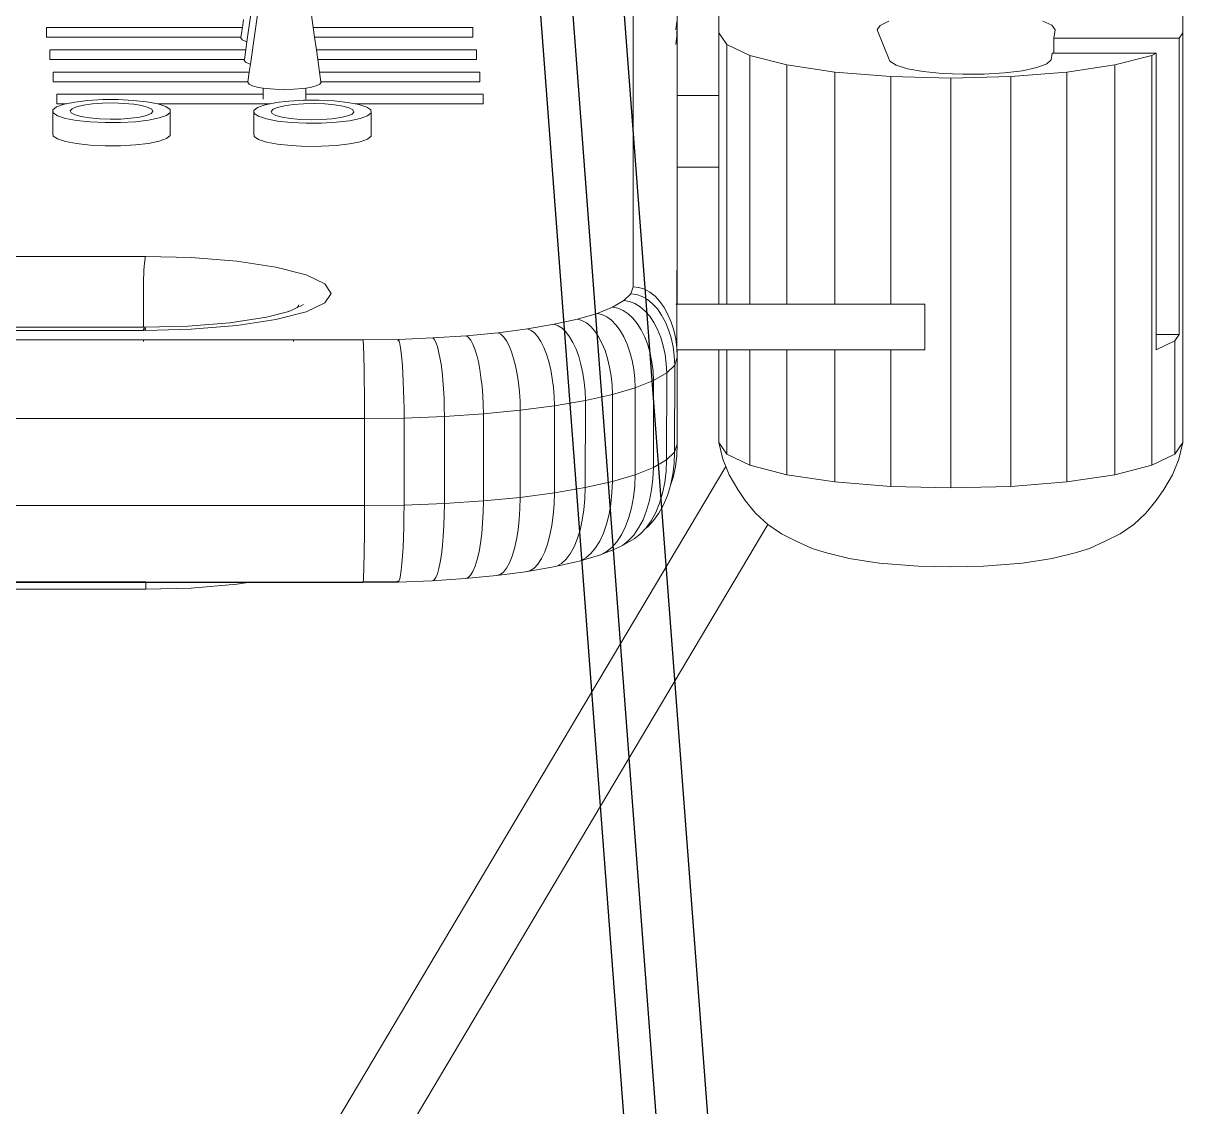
# Model space of a CAD drawing. Header units: millimetres. Extents: x 3552052 to 4144896, y -707811 to -630695.
# Drawn here: x 3697434.7 to 3697611, y -691379.4 to -691214.6 of the extents above; entities that cross this region are included whole.
import ezdxf

# ---------------------------------------------------------------- set-up
doc = ezdxf.new("R2010")
doc.units = ezdxf.units.MM
doc.header["$LTSCALE"] = 6
doc.header["$MEASUREMENT"] = 0
doc.layers.add('EQP', color=6, linetype='CONTINUOUS', lineweight=0)

# ---------------------------------------------------------------- blocks, each defined once
blk = doc.blocks.new('Philips+Ultrasound+fr')
at = {"layer": 'EQP'}
for p, q in [((20.996, 19.564), (20.996, 13.54)), ((15.437, 17.067), (15.618, 18.34)), ((28.905, 18.033), (28.905, 17.199)), ((15.486, 16.748), (15.668, 18.021)), ((15.371, 17.272), (15.387, 17.387)), ((16.366, 17.452), (16.391, 17.272)), ((21.607, 17.238), (21.622, 17.359)), ((21.63, 17.436), (21.629, 17.312)), ((22.227, 17.199), (22.227, 17.436)), ((24.548, 17.303), (24.674, 17.364)), ((26.891, 17.366), (27.021, 17.306)), ((12.55, 17.133), (12.55, 17.272)), ((12.55, 17.272), (15.371, 17.272)), ((15.351, 17.133), (15.371, 17.272)), ((16.391, 17.272), (18.69, 17.272)), ((16.391, 17.272), (16.411, 17.133)), ((18.69, 17.272), (18.689, 17.133)), ((21.622, 17.15), (21.629, 17.312)), ((21.629, 17.312), (21.629, 16.513)), ((22.341, 17.029), (22.227, 17.199)), ((22.227, 16.293), (22.227, 17.199)), ((24.506, 17.238), (24.548, 17.303)), ((24.506, 17.238), (24.689, 16.789)), ((27.021, 17.306), (27.066, 17.241)), ((27.066, 17.241), (27.051, 17.12)), ((28.905, 17.199), (28.852, 17.12)), ((28.905, 17.199), (28.905, 11.299)), ((12.55, 17.133), (15.351, 17.133)), ((15.35, 17.123), (15.351, 17.133)), ((15.35, 17.123), (15.368, 17.097)), ((15.368, 17.097), (15.42, 17.072)), ((15.42, 17.072), (15.437, 17.067)), ((15.42, 16.953), (15.437, 17.067)), ((16.411, 17.133), (18.689, 17.133)), ((16.411, 17.133), (16.437, 16.953)), ((21.607, 17.027), (21.622, 17.15)), ((22.341, 13.29), (22.341, 17.029)), ((22.675, 16.871), (22.341, 17.029)), ((27.051, 17.12), (27.051, 16.902)), ((27.051, 17.12), (28.852, 17.12)), ((28.852, 17.12), (28.852, 12.852)), ((12.6, 16.953), (15.42, 16.953)), ((12.6, 16.814), (12.6, 16.953)), ((15.401, 16.814), (15.42, 16.953)), ((16.437, 16.953), (18.739, 16.953)), ((16.437, 16.953), (16.457, 16.814)), ((18.739, 16.953), (18.739, 16.814)), ((23.205, 16.736), (22.675, 16.871)), ((22.675, 13.29), (22.675, 16.871)), ((27.025, 16.902), (27.013, 16.808)), ((27.025, 16.902), (27.051, 16.902)), ((27.051, 16.902), (28.524, 16.902)), ((28.458, 16.871), (27.927, 16.736)), ((28.524, 16.902), (28.458, 16.871)), ((28.458, 10.972), (28.458, 16.871)), ((28.524, 16.902), (28.524, 12.852)), ((12.6, 16.814), (15.401, 16.814)), ((15.399, 16.804), (15.401, 16.814)), ((15.399, 16.804), (15.417, 16.777)), ((15.417, 16.777), (15.47, 16.752)), ((15.47, 16.752), (15.486, 16.748)), ((15.47, 16.633), (15.486, 16.748)), ((16.457, 16.814), (18.739, 16.814)), ((16.457, 16.814), (16.483, 16.633)), ((23.205, 13.29), (23.205, 16.736)), ((23.897, 16.631), (23.205, 16.736)), ((24.78, 16.732), (24.689, 16.789)), ((24.944, 16.681), (24.78, 16.732)), ((26.804, 16.696), (26.596, 16.652)), ((26.946, 16.749), (26.804, 16.696)), ((27.013, 16.808), (26.946, 16.749)), ((27.927, 16.736), (27.236, 16.631)), ((27.927, 10.836), (27.927, 16.736)), ((12.649, 16.633), (15.47, 16.633)), ((12.649, 16.494), (12.649, 16.633)), ((15.45, 16.494), (15.47, 16.633)), ((16.483, 16.633), (18.789, 16.633)), ((16.483, 16.633), (16.502, 16.494)), ((18.789, 16.633), (18.788, 16.494)), ((23.897, 13.29), (23.897, 16.631)), ((24.702, 16.566), (23.897, 16.631)), ((24.702, 13.29), (24.702, 16.566)), ((25.566, 16.544), (24.702, 16.566)), ((25.169, 16.641), (24.944, 16.681)), ((25.44, 16.613), (25.169, 16.641)), ((25.739, 16.6), (25.44, 16.613)), ((26.431, 16.566), (25.566, 16.544)), ((25.566, 10.645), (25.566, 16.544)), ((26.045, 16.602), (25.739, 16.6)), ((26.337, 16.62), (26.045, 16.602)), ((26.596, 16.652), (26.337, 16.62)), ((27.236, 16.631), (26.431, 16.566)), ((26.431, 10.667), (26.431, 16.566)), ((27.236, 10.732), (27.236, 16.631)), ((12.649, 16.494), (15.45, 16.494)), ((15.449, 16.485), (15.45, 16.494)), ((15.449, 16.485), (15.467, 16.458)), ((15.467, 16.458), (15.519, 16.433)), ((15.519, 16.433), (15.603, 16.412)), ((15.603, 16.412), (15.668, 16.402)), ((15.668, 16.314), (15.668, 16.402)), ((15.668, 16.402), (15.712, 16.395)), ((15.712, 16.395), (15.84, 16.385)), ((15.84, 16.385), (15.976, 16.381)), ((15.976, 16.381), (16.113, 16.385)), ((16.113, 16.385), (16.24, 16.395)), ((16.24, 16.395), (16.285, 16.402)), ((16.285, 16.402), (16.349, 16.412)), ((16.285, 16.314), (16.285, 16.402)), ((16.349, 16.412), (16.433, 16.433)), ((16.433, 16.433), (16.486, 16.458)), ((16.486, 16.458), (16.504, 16.485)), ((16.502, 16.494), (18.788, 16.494)), ((16.502, 16.494), (16.504, 16.485)), ((21.629, 16.513), (21.63, 16.294)), ((12.699, 16.314), (15.668, 16.314)), ((12.699, 16.175), (12.699, 16.314)), ((12.958, 16.2), (12.837, 16.175)), ((13.148, 16.223), (12.958, 16.2)), ((13.361, 16.235), (13.148, 16.223)), ((13.583, 16.236), (13.361, 16.235)), ((13.799, 16.225), (13.583, 16.236)), ((13.993, 16.204), (13.799, 16.225)), ((14.153, 16.174), (13.993, 16.204)), ((15.668, 16.244), (15.668, 16.314)), ((15.842, 16.19), (15.769, 16.175)), ((15.851, 16.192), (15.842, 16.19)), ((16.04, 16.214), (15.851, 16.192)), ((16.253, 16.226), (16.04, 16.214)), ((16.27, 16.227), (16.253, 16.226)), ((16.27, 16.227), (16.274, 16.228)), ((16.475, 16.227), (16.274, 16.228)), ((16.285, 16.314), (18.838, 16.314)), ((16.285, 16.244), (16.285, 16.314)), ((16.691, 16.217), (16.475, 16.227)), ((16.885, 16.196), (16.691, 16.217)), ((16.996, 16.175), (16.885, 16.196)), ((18.838, 16.314), (18.838, 16.175)), ((21.629, 15.264), (21.63, 16.294)), ((21.63, 16.294), (22.227, 16.293)), ((22.227, 15.263), (22.227, 16.293)), ((12.698, 16.131), (12.645, 16.088)), ((12.645, 16.088), (12.649, 16.045)), ((12.645, 15.755), (12.645, 16.088)), ((12.649, 16.045), (12.711, 16.003)), ((12.805, 16.169), (12.698, 16.131)), ((12.699, 16.175), (12.837, 16.175)), ((12.837, 16.175), (12.805, 16.169)), ((12.921, 16.104), (12.895, 16.074)), ((12.895, 16.074), (12.909, 16.044)), ((12.909, 16.044), (12.963, 16.016)), ((12.986, 16.132), (12.921, 16.104)), ((13.085, 16.156), (12.986, 16.132)), ((13.212, 16.173), (13.085, 16.156)), ((13.358, 16.184), (13.212, 16.173)), ((13.512, 16.187), (13.358, 16.184)), ((13.665, 16.181), (13.512, 16.187)), ((13.807, 16.169), (13.665, 16.181)), ((13.926, 16.149), (13.807, 16.169)), ((14.016, 16.124), (13.926, 16.149)), ((13.993, 16.008), (14.058, 16.035)), ((14.07, 16.096), (14.016, 16.124)), ((14.058, 16.035), (14.084, 16.065)), ((14.084, 16.065), (14.07, 16.096)), ((14.153, 16.174), (15.769, 16.175)), ((14.268, 16.137), (14.153, 16.174)), ((14.33, 16.095), (14.268, 16.137)), ((14.281, 16.009), (14.334, 16.052)), ((14.334, 16.052), (14.33, 16.095)), ((14.334, 15.718), (14.334, 16.052)), ((15.59, 16.122), (15.537, 16.08)), ((15.537, 16.08), (15.542, 16.037)), ((15.537, 15.747), (15.537, 16.08)), ((15.542, 16.037), (15.603, 15.995)), ((15.697, 16.16), (15.59, 16.122)), ((15.769, 16.175), (15.697, 16.16)), ((15.813, 16.096), (15.787, 16.066)), ((15.787, 16.066), (15.802, 16.036)), ((15.802, 16.036), (15.855, 16.007)), ((15.878, 16.124), (15.813, 16.096)), ((15.977, 16.147), (15.878, 16.124)), ((16.104, 16.165), (15.977, 16.147)), ((16.25, 16.175), (16.104, 16.165)), ((16.404, 16.178), (16.25, 16.175)), ((16.558, 16.173), (16.404, 16.178)), ((16.699, 16.16), (16.558, 16.173)), ((16.818, 16.141), (16.699, 16.16)), ((16.908, 16.116), (16.818, 16.141)), ((16.885, 16), (16.95, 16.027)), ((16.962, 16.088), (16.908, 16.116)), ((16.95, 16.027), (16.976, 16.057)), ((16.976, 16.057), (16.962, 16.088)), ((16.996, 16.175), (18.838, 16.175)), ((17.045, 16.166), (16.996, 16.175)), ((17.16, 16.129), (17.045, 16.166)), ((17.222, 16.087), (17.16, 16.129)), ((17.173, 16.001), (17.226, 16.043)), ((17.226, 16.043), (17.222, 16.087)), ((17.226, 15.71), (17.226, 16.043)), ((12.711, 16.003), (12.826, 15.966)), ((12.826, 15.966), (12.986, 15.936)), ((12.963, 16.016), (13.053, 15.991)), ((12.986, 15.936), (13.181, 15.915)), ((13.053, 15.991), (13.173, 15.971)), ((13.173, 15.971), (13.314, 15.958)), ((13.181, 15.915), (13.396, 15.904)), ((13.314, 15.958), (13.467, 15.953)), ((13.396, 15.904), (13.618, 15.905)), ((13.467, 15.953), (13.621, 15.956)), ((13.618, 15.905), (13.831, 15.917)), ((13.621, 15.956), (13.767, 15.967)), ((13.767, 15.967), (13.894, 15.984)), ((13.831, 15.917), (14.021, 15.94)), ((13.894, 15.984), (13.993, 16.008)), ((14.021, 15.94), (14.174, 15.971)), ((14.174, 15.971), (14.281, 16.009)), ((15.603, 15.995), (15.718, 15.958)), ((15.718, 15.958), (15.878, 15.927)), ((15.855, 16.007), (15.945, 15.982)), ((15.878, 15.927), (16.073, 15.906)), ((15.945, 15.982), (16.065, 15.963)), ((16.065, 15.963), (16.206, 15.95)), ((16.073, 15.906), (16.288, 15.896)), ((16.206, 15.95), (16.359, 15.945)), ((16.288, 15.896), (16.51, 15.897)), ((16.359, 15.945), (16.514, 15.948)), ((16.51, 15.897), (16.723, 15.909)), ((16.514, 15.948), (16.659, 15.958)), ((16.659, 15.958), (16.786, 15.976)), ((16.723, 15.909), (16.913, 15.932)), ((16.786, 15.976), (16.885, 16)), ((16.913, 15.932), (17.067, 15.963)), ((17.067, 15.963), (17.173, 16.001)), ((12.649, 15.711), (12.645, 15.755)), ((12.649, 15.711), (12.711, 15.67)), ((14.281, 15.676), (14.334, 15.718)), ((15.542, 15.703), (15.537, 15.747)), ((15.542, 15.703), (15.603, 15.661)), ((17.173, 15.668), (17.226, 15.71)), ((12.711, 15.67), (12.826, 15.632)), ((12.826, 15.632), (12.986, 15.602)), ((12.986, 15.602), (13.181, 15.581)), ((13.181, 15.581), (13.396, 15.571)), ((13.396, 15.571), (13.618, 15.572)), ((13.618, 15.572), (13.831, 15.584)), ((13.831, 15.584), (14.021, 15.606)), ((14.021, 15.606), (14.174, 15.638)), ((14.174, 15.638), (14.281, 15.676)), ((15.603, 15.661), (15.718, 15.624)), ((15.718, 15.624), (15.878, 15.594)), ((15.878, 15.594), (16.073, 15.573)), ((16.073, 15.573), (16.288, 15.563)), ((16.288, 15.563), (16.51, 15.564)), ((16.51, 15.564), (16.723, 15.576)), ((16.723, 15.576), (16.913, 15.598)), ((16.913, 15.598), (17.067, 15.63)), ((17.067, 15.63), (17.173, 15.668)), ((21.629, 15.264), (22.227, 15.263)), ((21.629, 15.264), (21.63, 14.266)), ((22.227, 13.29), (22.227, 15.263)), ((21.63, 14.266), (21.624, 13.29)), ((21.63, 14.266), (21.629, 13.29)), ((6.385, 13.977), (13.979, 13.977)), ((13.959, 13.834), (13.962, 13.879)), ((13.962, 13.879), (13.966, 13.917)), ((13.966, 13.917), (13.97, 13.947)), ((13.97, 13.947), (13.974, 13.967)), ((13.974, 13.967), (13.979, 13.977)), ((13.979, 13.977), (13.983, 13.978)), ((14.636, 13.961), (13.983, 13.978)), ((15.292, 13.908), (14.636, 13.961)), ((15.855, 13.823), (15.292, 13.908)), ((13.95, 13.662), (13.953, 13.724)), ((13.953, 13.724), (13.955, 13.781)), ((13.955, 13.781), (13.959, 13.834)), ((16.287, 13.713), (15.855, 13.823)), ((16.559, 13.584), (16.287, 13.713)), ((13.948, 13.532), (13.949, 13.597)), ((13.948, 13.467), (13.948, 13.532)), ((13.949, 13.597), (13.95, 13.662)), ((16.651, 13.446), (16.559, 13.584)), ((20.963, 13.441), (20.996, 13.54)), ((21.078, 13.531), (20.996, 13.54)), ((21.159, 13.505), (21.078, 13.531)), ((13.948, 12.959), (13.948, 13.467)), ((16.559, 13.308), (16.651, 13.446)), ((20.863, 13.343), (20.963, 13.441)), ((21.044, 13.43), (20.963, 13.441)), ((21.124, 13.402), (21.044, 13.43)), ((21.202, 13.358), (21.124, 13.402)), ((21.236, 13.462), (21.159, 13.505)), ((21.275, 13.298), (21.202, 13.358)), ((21.31, 13.404), (21.236, 13.462)), ((21.379, 13.33), (21.31, 13.404)), ((16.038, 13.185), (15.716, 13.103)), ((16.038, 13.185), (16.042, 13.19)), ((16.042, 13.19), (16.062, 13.195)), ((16.159, 13.241), (16.062, 13.195)), ((16.159, 13.241), (16.163, 13.247)), ((16.163, 13.247), (16.184, 13.282)), ((16.163, 13.247), (16.215, 13.268)), ((16.215, 13.268), (16.249, 13.288)), ((16.287, 13.179), (16.559, 13.308)), ((20.475, 13.159), (20.7, 13.249)), ((20.7, 13.249), (20.863, 13.343)), ((20.776, 13.234), (20.7, 13.249)), ((20.851, 13.202), (20.776, 13.234)), ((20.923, 13.154), (20.851, 13.202)), ((20.943, 13.33), (20.863, 13.343)), ((21.021, 13.3), (20.943, 13.33)), ((21.096, 13.254), (21.021, 13.3)), ((21.168, 13.192), (21.096, 13.254)), ((21.234, 13.116), (21.168, 13.192)), ((21.343, 13.223), (21.275, 13.298)), ((21.405, 13.135), (21.343, 13.223)), ((21.441, 13.243), (21.379, 13.33)), ((21.496, 13.143), (21.441, 13.243)), ((21.624, 13.29), (21.607, 13.29)), ((21.629, 13.29), (21.624, 13.29)), ((21.624, 13.29), (21.624, 12.66)), ((22.227, 13.29), (21.629, 13.29)), ((22.341, 13.29), (22.227, 13.29)), ((22.675, 13.29), (22.341, 13.29)), ((22.675, 13.29), (23.205, 13.29)), ((23.897, 13.29), (23.205, 13.29)), ((24.266, 13.29), (23.897, 13.29)), ((24.411, 13.291), (24.266, 13.29)), ((24.618, 13.291), (24.411, 13.291)), ((24.621, 13.29), (24.618, 13.291)), ((24.631, 13.291), (24.621, 13.29)), ((24.698, 13.291), (24.631, 13.291)), ((24.698, 13.291), (24.702, 13.29)), ((24.702, 13.29), (24.71, 13.291)), ((24.805, 13.291), (24.71, 13.291)), ((24.922, 13.29), (24.805, 13.291)), ((25.193, 13.29), (24.922, 13.29)), ((25.193, 12.635), (25.193, 13.29)), ((14.585, 12.975), (15.193, 13.024)), ((15.193, 13.024), (15.716, 13.103)), ((15.292, 12.984), (15.855, 13.069)), ((15.855, 13.069), (16.287, 13.179)), ((19.857, 13.001), (20.192, 13.076)), ((20.192, 13.076), (20.475, 13.159)), ((20.258, 13.058), (20.192, 13.076)), ((20.322, 13.022), (20.258, 13.058)), ((20.384, 12.971), (20.322, 13.022)), ((20.546, 13.142), (20.475, 13.159)), ((20.616, 13.109), (20.546, 13.142)), ((20.684, 13.059), (20.616, 13.109)), ((20.748, 12.993), (20.684, 13.059)), ((20.991, 13.09), (20.923, 13.154)), ((21.054, 13.012), (20.991, 13.09)), ((21.294, 13.026), (21.234, 13.116)), ((21.347, 12.924), (21.294, 13.026)), ((21.459, 13.034), (21.405, 13.135)), ((21.505, 12.923), (21.459, 13.034)), ((21.542, 13.033), (21.496, 13.143)), ((21.579, 12.915), (21.542, 13.033)), ((6.416, 12.959), (13.948, 12.959)), ((6.416, 12.914), (13.948, 12.914)), ((13.948, 12.954), (13.948, 12.959)), ((13.948, 12.959), (13.97, 12.959)), ((13.948, 12.914), (13.948, 12.939)), ((13.948, 12.914), (13.959, 12.916)), ((13.959, 12.916), (13.962, 12.939)), ((13.959, 12.916), (13.983, 12.914)), ((13.966, 12.954), (13.97, 12.959)), ((13.97, 12.959), (14.585, 12.975)), ((13.97, 12.959), (13.974, 12.954)), ((13.974, 12.954), (13.979, 12.939)), ((13.979, 12.939), (13.983, 12.914)), ((13.983, 12.914), (14.636, 12.931)), ((14.636, 12.931), (15.292, 12.984)), ((18.596, 12.836), (19.052, 12.88)), ((19.052, 12.88), (19.475, 12.935)), ((19.093, 12.857), (19.052, 12.88)), ((19.133, 12.818), (19.093, 12.857)), ((19.475, 12.935), (19.857, 13.001)), ((19.525, 12.914), (19.475, 12.935)), ((19.574, 12.876), (19.525, 12.914)), ((19.622, 12.821), (19.574, 12.876)), ((19.915, 12.981), (19.857, 13.001)), ((19.972, 12.944), (19.915, 12.981)), ((20.028, 12.891), (19.972, 12.944)), ((20.08, 12.823), (20.028, 12.891)), ((20.442, 12.904), (20.384, 12.971)), ((20.497, 12.822), (20.442, 12.904)), ((20.807, 12.914), (20.748, 12.993)), ((20.861, 12.821), (20.807, 12.914)), ((21.112, 12.92), (21.054, 13.012)), ((21.163, 12.817), (21.112, 12.92)), ((21.392, 12.812), (21.347, 12.924)), ((21.542, 12.804), (21.505, 12.923)), ((21.607, 12.79), (21.579, 12.915)), ((28.524, 12.852), (28.852, 12.852)), ((28.524, 12.852), (28.524, 12.635)), ((28.852, 12.852), (28.792, 12.762)), ((6.416, 12.778), (13.95, 12.778)), ((13.949, 12.753), (13.95, 12.778)), ((13.95, 12.778), (16.106, 12.778)), ((16.106, 12.753), (16.106, 12.778)), ((16.106, 12.778), (17.108, 12.778)), ((17.108, 12.778), (17.615, 12.784)), ((17.111, 12.753), (17.108, 12.778)), ((17.108, 12.778), (17.108, 12.753)), ((17.113, 12.712), (17.111, 12.753)), ((17.116, 12.654), (17.113, 12.712)), ((17.615, 12.784), (17.613, 12.76)), ((17.615, 12.784), (18.114, 12.804)), ((17.626, 12.76), (17.615, 12.784)), ((17.637, 12.718), (17.626, 12.76)), ((17.647, 12.661), (17.637, 12.718)), ((18.114, 12.804), (18.596, 12.836)), ((18.136, 12.78), (18.114, 12.804)), ((18.156, 12.739), (18.136, 12.78)), ((18.177, 12.682), (18.156, 12.739)), ((18.627, 12.812), (18.596, 12.836)), ((18.658, 12.772), (18.627, 12.812)), ((18.688, 12.716), (18.658, 12.772)), ((18.716, 12.644), (18.688, 12.716)), ((19.172, 12.762), (19.133, 12.818)), ((19.209, 12.692), (19.172, 12.762)), ((19.244, 12.607), (19.209, 12.692)), ((19.667, 12.752), (19.622, 12.821)), ((19.708, 12.668), (19.667, 12.752)), ((20.129, 12.74), (20.08, 12.823)), ((20.173, 12.645), (20.129, 12.74)), ((20.546, 12.728), (20.497, 12.822)), ((20.59, 12.623), (20.546, 12.728)), ((20.909, 12.716), (20.861, 12.821)), ((20.949, 12.602), (20.909, 12.716)), ((21.206, 12.704), (21.163, 12.817)), ((21.24, 12.583), (21.206, 12.704)), ((21.428, 12.692), (21.392, 12.812)), ((21.455, 12.565), (21.428, 12.692)), ((21.569, 12.678), (21.542, 12.804)), ((21.624, 12.66), (21.607, 12.79)), ((28.792, 12.762), (28.524, 12.635)), ((28.792, 11.13), (28.792, 12.762)), ((17.118, 12.581), (17.116, 12.654)), ((17.121, 12.495), (17.118, 12.581)), ((17.657, 12.588), (17.647, 12.661)), ((17.666, 12.502), (17.657, 12.588)), ((18.196, 12.609), (18.177, 12.682)), ((18.214, 12.523), (18.196, 12.609)), ((18.23, 12.425), (18.214, 12.523)), ((18.743, 12.558), (18.716, 12.644)), ((18.767, 12.46), (18.743, 12.558)), ((19.275, 12.51), (19.244, 12.607)), ((19.746, 12.571), (19.708, 12.668)), ((19.78, 12.464), (19.746, 12.571)), ((20.211, 12.538), (20.173, 12.645)), ((20.244, 12.422), (20.211, 12.538)), ((20.627, 12.507), (20.59, 12.623)), ((20.981, 12.48), (20.949, 12.602)), ((21.265, 12.456), (21.24, 12.583)), ((21.471, 12.434), (21.455, 12.565)), ((21.586, 12.548), (21.569, 12.678)), ((21.593, 12.415), (21.586, 12.548)), ((21.63, 12.527), (21.593, 12.415)), ((21.625, 12.635), (21.624, 12.66)), ((21.625, 12.635), (21.629, 12.635)), ((21.625, 12.635), (21.629, 12.559)), ((21.629, 12.635), (21.629, 12.559)), ((21.629, 12.635), (22.227, 12.635)), ((21.629, 12.559), (21.63, 12.527)), ((21.629, 11.274), (21.63, 12.527)), ((22.227, 11.299), (22.227, 12.635)), ((22.227, 12.635), (22.341, 12.635)), ((22.341, 11.13), (22.341, 12.635)), ((22.341, 12.635), (22.675, 12.635)), ((22.675, 10.972), (22.675, 12.635)), ((22.675, 12.635), (23.205, 12.635)), ((23.205, 10.836), (23.205, 12.635)), ((23.205, 12.635), (23.897, 12.635)), ((23.897, 10.732), (23.897, 12.635)), ((24.702, 12.635), (23.897, 12.635)), ((24.702, 10.667), (24.702, 12.635)), ((25.193, 12.635), (24.702, 12.635)), ((17.123, 12.396), (17.121, 12.495)), ((17.124, 12.286), (17.123, 12.396)), ((17.674, 12.403), (17.666, 12.502)), ((17.681, 12.293), (17.674, 12.403)), ((18.244, 12.315), (18.23, 12.425)), ((18.788, 12.351), (18.767, 12.46)), ((18.805, 12.233), (18.788, 12.351)), ((19.302, 12.401), (19.275, 12.51)), ((19.326, 12.284), (19.302, 12.401)), ((19.808, 12.347), (19.78, 12.464)), ((20.27, 12.298), (20.244, 12.422)), ((20.656, 12.385), (20.627, 12.507)), ((20.678, 12.256), (20.656, 12.385)), ((21.005, 12.352), (20.981, 12.48)), ((21.02, 12.221), (21.005, 12.352)), ((21.281, 12.325), (21.265, 12.456)), ((21.478, 12.302), (21.471, 12.434)), ((21.593, 12.415), (21.478, 12.302)), ((21.591, 11.162), (21.593, 12.415)), ((17.126, 12.167), (17.124, 12.286)), ((17.687, 12.175), (17.681, 12.293)), ((18.256, 12.197), (18.244, 12.315)), ((18.266, 12.071), (18.256, 12.197)), ((18.82, 12.108), (18.805, 12.233)), ((19.344, 12.159), (19.326, 12.284)), ((19.831, 12.223), (19.808, 12.347)), ((19.847, 12.093), (19.831, 12.223)), ((20.29, 12.169), (20.27, 12.298)), ((20.692, 12.124), (20.678, 12.256)), ((21.026, 12.088), (21.02, 12.221)), ((21.287, 12.192), (21.026, 12.088)), ((21.287, 12.192), (21.281, 12.325)), ((21.286, 10.939), (21.287, 12.192)), ((21.478, 12.302), (21.287, 12.192)), ((21.476, 11.048), (21.478, 12.302)), ((17.127, 12.042), (17.126, 12.167)), ((17.128, 11.911), (17.127, 12.042)), ((17.692, 12.049), (17.687, 12.175)), ((17.695, 11.919), (17.692, 12.049)), ((18.273, 11.941), (18.266, 12.071)), ((18.83, 11.978), (18.82, 12.108)), ((19.358, 12.029), (19.344, 12.159)), ((19.367, 11.896), (19.358, 12.029)), ((19.858, 11.961), (19.847, 12.093)), ((20.302, 12.037), (20.29, 12.169)), ((20.307, 11.904), (20.302, 12.037)), ((20.697, 11.991), (20.692, 12.124)), ((21.026, 12.088), (20.697, 11.991)), ((21.024, 10.834), (21.026, 12.088)), ((17.129, 11.778), (17.128, 11.911)), ((17.698, 11.785), (17.695, 11.919)), ((18.277, 11.808), (18.273, 11.941)), ((18.837, 11.845), (18.83, 11.978)), ((19.37, 11.763), (19.367, 11.896)), ((19.862, 11.827), (19.858, 11.961)), ((20.307, 11.904), (19.862, 11.827)), ((20.306, 10.651), (20.307, 11.904)), ((20.697, 11.991), (20.307, 11.904)), ((20.696, 10.738), (20.697, 11.991)), ((17.129, 11.644), (17.129, 11.778)), ((17.698, 11.652), (17.698, 11.785)), ((18.279, 11.674), (18.277, 11.808)), ((18.839, 11.712), (18.279, 11.674)), ((18.839, 11.712), (18.837, 11.845)), ((19.37, 11.763), (18.839, 11.712)), ((18.839, 10.459), (18.839, 11.712)), ((19.369, 10.51), (19.37, 11.763)), ((19.862, 11.827), (19.37, 11.763)), ((19.861, 10.574), (19.862, 11.827)), ((17.129, 11.644), (-17.436, 11.644)), ((17.698, 11.652), (17.129, 11.644)), ((17.129, 10.391), (17.129, 11.644)), ((18.279, 11.674), (17.698, 11.652)), ((17.698, 10.399), (17.698, 11.652)), ((18.278, 10.421), (18.279, 11.674)), ((21.629, 11.274), (21.591, 11.162)), ((21.622, 11.11), (21.629, 11.274)), ((22.341, 11.13), (22.227, 11.299)), ((22.286, 11.062), (22.227, 11.299)), ((28.905, 11.299), (28.792, 11.13)), ((28.847, 11.062), (28.905, 11.299)), ((21.476, 11.048), (21.286, 10.939)), ((21.469, 10.885), (21.476, 11.048)), ((21.591, 11.162), (21.476, 11.048)), ((21.585, 10.999), (21.591, 11.162)), ((21.602, 10.95), (21.622, 11.11)), ((22.33, 10.953), (22.286, 11.062)), ((22.675, 10.972), (22.341, 11.13)), ((28.792, 11.13), (28.458, 10.972)), ((28.755, 10.836), (28.847, 11.062)), ((22.33, 10.953), (14.212, -2.706)), ((21.286, 10.939), (21.024, 10.834)), ((21.28, 10.775), (21.286, 10.939)), ((21.45, 10.725), (21.469, 10.885)), ((21.565, 10.838), (21.585, 10.999)), ((21.569, 10.795), (21.602, 10.95)), ((22.378, 10.836), (22.33, 10.953)), ((23.205, 10.836), (22.675, 10.972)), ((28.458, 10.972), (27.927, 10.836)), ((20.696, 10.738), (20.306, 10.651)), ((20.69, 10.575), (20.696, 10.738)), ((21.024, 10.834), (20.696, 10.738)), ((21.018, 10.672), (21.024, 10.834)), ((21.261, 10.616), (21.28, 10.775)), ((21.418, 10.572), (21.45, 10.725)), ((21.524, 10.648), (21.532, 10.684)), ((21.532, 10.684), (21.565, 10.838)), ((21.532, 10.684), (21.569, 10.795)), ((22.502, 10.625), (22.378, 10.836)), ((23.897, 10.732), (23.205, 10.836)), ((24.702, 10.667), (23.897, 10.732)), ((27.236, 10.732), (26.431, 10.667)), ((27.927, 10.836), (27.236, 10.732)), ((28.631, 10.625), (28.755, 10.836)), ((19.861, 10.574), (19.369, 10.51)), ((19.857, 10.412), (19.861, 10.574)), ((20.306, 10.651), (19.861, 10.574)), ((20.301, 10.488), (20.306, 10.651)), ((20.674, 10.417), (20.69, 10.575)), ((21.001, 10.513), (21.018, 10.672)), ((21.231, 10.463), (21.261, 10.616)), ((21.375, 10.427), (21.418, 10.572)), ((21.431, 10.403), (21.487, 10.538)), ((21.524, 10.648), (21.487, 10.538)), ((22.608, 10.466), (22.502, 10.625)), ((25.566, 10.645), (24.702, 10.667)), ((26.431, 10.667), (25.566, 10.645)), ((28.631, 10.625), (28.524, 10.466)), ((17.129, 10.391), (-17.436, 10.391)), ((17.698, 10.399), (17.129, 10.391)), ((17.129, 10.229), (17.129, 10.391)), ((17.697, 10.236), (17.698, 10.399)), ((18.278, 10.421), (17.698, 10.399)), ((18.277, 10.259), (18.278, 10.421)), ((18.839, 10.459), (18.278, 10.421)), ((18.836, 10.296), (18.839, 10.459)), ((19.369, 10.51), (18.839, 10.459)), ((19.356, 10.19), (19.366, 10.347)), ((19.366, 10.347), (19.369, 10.51)), ((19.845, 10.254), (19.857, 10.412)), ((20.287, 10.33), (20.301, 10.488)), ((20.648, 10.266), (20.674, 10.417)), ((20.933, 10.218), (20.972, 10.361)), ((20.972, 10.361), (21.001, 10.513)), ((21.189, 10.32), (21.231, 10.463)), ((21.32, 10.294), (21.375, 10.427)), ((21.365, 10.282), (21.431, 10.403)), ((22.757, 10.28), (22.608, 10.466)), ((28.375, 10.28), (28.524, 10.466)), ((17.128, 10.072), (17.129, 10.229)), ((17.695, 10.08), (17.697, 10.236)), ((18.271, 10.102), (18.277, 10.259)), ((18.828, 10.139), (18.836, 10.296)), ((19.339, 10.04), (19.356, 10.19)), ((19.824, 10.104), (19.845, 10.254)), ((20.263, 10.18), (20.287, 10.33)), ((20.612, 10.124), (20.648, 10.266)), ((20.884, 10.088), (20.933, 10.218)), ((21.074, 10.07), (21.137, 10.188)), ((21.137, 10.188), (21.189, 10.32)), ((21.255, 10.174), (21.32, 10.294)), ((21.289, 10.176), (21.365, 10.282)), ((22.934, 10.118), (22.757, 10.28)), ((28.201, 10.119), (28.375, 10.28)), ((14.212, -4.555), (22.934, 10.118)), ((17.127, 9.923), (17.128, 10.072)), ((17.69, 9.931), (17.695, 10.08)), ((18.263, 9.953), (18.271, 10.102)), ((18.816, 9.99), (18.828, 10.139)), ((19.317, 9.901), (19.339, 10.04)), ((19.797, 9.964), (19.824, 10.104)), ((20.191, 9.91), (20.231, 10.039)), ((20.231, 10.039), (20.263, 10.18)), ((20.567, 9.995), (20.612, 10.124)), ((20.826, 9.971), (20.884, 10.088)), ((21.004, 9.967), (21.074, 10.07)), ((21.099, 9.983), (21.181, 10.07)), ((21.181, 10.07), (21.255, 10.174)), ((21.205, 10.087), (21.181, 10.07)), ((21.205, 10.087), (21.289, 10.176)), ((23.128, 9.985), (22.934, 10.118)), ((28.004, 9.985), (28.201, 10.119)), ((17.125, 9.785), (17.127, 9.923)), ((17.685, 9.793), (17.69, 9.931)), ((18.251, 9.815), (18.263, 9.953)), ((18.777, 9.725), (18.798, 9.851)), ((18.798, 9.851), (18.816, 9.99)), ((19.288, 9.775), (19.317, 9.901)), ((19.762, 9.837), (19.797, 9.964)), ((20.144, 9.797), (20.191, 9.91)), ((20.453, 9.781), (20.514, 9.879)), ((20.514, 9.879), (20.567, 9.995)), ((20.686, 9.788), (20.76, 9.87)), ((20.76, 9.87), (20.826, 9.971)), ((21.011, 9.915), (20.841, 9.817)), ((20.841, 9.817), (20.925, 9.883)), ((20.925, 9.883), (21.004, 9.967)), ((21.011, 9.915), (21.099, 9.983)), ((23.343, 9.881), (23.128, 9.985)), ((23.573, 9.772), (23.343, 9.881)), ((27.79, 9.881), (27.56, 9.772)), ((27.79, 9.881), (28.004, 9.985)), ((17.123, 9.66), (17.125, 9.785)), ((17.677, 9.667), (17.685, 9.793)), ((18.219, 9.579), (18.237, 9.689)), ((18.237, 9.689), (18.251, 9.815)), ((18.751, 9.614), (18.777, 9.725)), ((19.255, 9.663), (19.288, 9.775)), ((19.675, 9.628), (19.722, 9.724)), ((19.722, 9.724), (19.762, 9.837)), ((20.03, 9.62), (20.09, 9.699)), ((20.09, 9.699), (20.144, 9.797)), ((20.524, 9.681), (20.237, 9.597)), ((20.314, 9.638), (20.386, 9.7)), ((20.386, 9.7), (20.453, 9.781)), ((20.752, 9.772), (20.524, 9.681)), ((20.524, 9.681), (20.607, 9.724)), ((20.607, 9.724), (20.686, 9.788)), ((20.752, 9.772), (20.841, 9.817)), ((23.778, 9.712), (23.573, 9.772)), ((24.106, 9.628), (23.778, 9.712)), ((27.355, 9.712), (27.027, 9.628)), ((27.355, 9.712), (27.56, 9.772)), ((17.119, 9.457), (17.121, 9.55)), ((17.121, 9.55), (17.123, 9.66)), ((17.658, 9.464), (17.668, 9.557)), ((17.668, 9.557), (17.677, 9.667)), ((18.199, 9.485), (18.219, 9.579)), ((18.689, 9.444), (18.722, 9.52)), ((18.722, 9.52), (18.751, 9.614)), ((19.174, 9.491), (19.216, 9.568)), ((19.216, 9.568), (19.255, 9.663)), ((19.568, 9.492), (19.623, 9.55)), ((19.623, 9.55), (19.675, 9.628)), ((19.826, 9.503), (19.897, 9.521)), ((20.149, 9.577), (19.897, 9.521)), ((19.897, 9.521), (19.965, 9.56)), ((19.965, 9.56), (20.03, 9.62)), ((20.149, 9.577), (20.158, 9.577)), ((20.158, 9.577), (20.237, 9.597)), ((20.237, 9.597), (20.314, 9.638)), ((24.534, 9.564), (24.106, 9.628)), ((25.032, 9.523), (24.534, 9.564)), ((25.096, 9.52), (25.032, 9.523)), ((25.566, 9.508), (25.096, 9.52)), ((26.037, 9.52), (25.566, 9.508)), ((26.037, 9.52), (26.101, 9.523)), ((26.599, 9.564), (26.101, 9.523)), ((27.027, 9.628), (26.599, 9.564)), ((17.113, 9.328), (17.116, 9.383)), ((17.116, 9.383), (17.119, 9.457)), ((17.635, 9.335), (17.647, 9.39)), ((17.647, 9.39), (17.658, 9.464)), ((18.129, 9.321), (18.154, 9.355)), ((18.154, 9.355), (18.177, 9.41)), ((18.177, 9.41), (18.199, 9.485)), ((19.03, 9.383), (18.579, 9.34)), ((18.579, 9.34), (18.617, 9.353)), ((18.617, 9.353), (18.654, 9.388)), ((18.654, 9.388), (18.689, 9.444)), ((19.448, 9.438), (19.03, 9.383)), ((19.03, 9.383), (19.08, 9.398)), ((19.08, 9.398), (19.128, 9.434)), ((19.128, 9.434), (19.174, 9.491)), ((19.826, 9.503), (19.448, 9.438)), ((19.448, 9.438), (19.509, 9.454)), ((19.509, 9.454), (19.568, 9.492)), ((13.983, 9.294), (6.381, 9.294)), ((13.983, 9.282), (6.381, 9.282)), ((10.211, 9.188), (13.983, 9.188)), ((15.515, 9.291), (13.983, 9.294)), ((13.983, 9.294), (13.983, 9.282)), ((13.983, 9.282), (13.983, 9.188)), ((15.453, 9.282), (13.983, 9.282)), ((13.983, 9.188), (14.636, 9.205)), ((14.636, 9.205), (15.292, 9.258)), ((15.292, 9.258), (15.453, 9.282)), ((15.453, 9.282), (15.515, 9.291)), ((17.107, 9.282), (15.453, 9.282)), ((15.515, 9.291), (15.535, 9.294)), ((17.103, 9.291), (15.535, 9.294)), ((17.103, 9.294), (17.103, 9.291)), ((17.11, 9.294), (17.103, 9.291)), ((17.103, 9.291), (17.107, 9.282)), ((17.107, 9.282), (17.11, 9.294)), ((17.61, 9.289), (17.107, 9.282)), ((17.11, 9.294), (17.113, 9.328)), ((17.597, 9.298), (17.11, 9.294)), ((17.595, 9.301), (17.597, 9.298)), ((17.62, 9.299), (17.597, 9.298)), ((17.597, 9.298), (17.61, 9.289)), ((18.103, 9.308), (17.61, 9.289)), ((17.61, 9.289), (17.62, 9.299)), ((17.62, 9.299), (17.623, 9.301)), ((17.623, 9.301), (17.635, 9.335)), ((18.579, 9.34), (18.103, 9.308)), ((18.103, 9.308), (18.129, 9.321))]:
    blk.add_line(p, q, dxfattribs=at)

msp = doc.modelspace()

# ---------------------------------------------------------------- linework, layer by layer
at = {"layer": 'EQP', "color": 7, "lineweight": 30}
for p, q in [((3697542.69, -691432.68), (3697522.69, -691168.01)), ((3697530.04, -691433.96), (3697510.04, -691169.29)), ((3697534.93, -691433.59), (3697514.93, -691168.92))]:
    msp.add_line(p, q, dxfattribs=at)

# ---------------------------------------------------------------- block references
at = {"layer": 'EQP', "lineweight": -3, "xscale": 10.563337682935, "yscale": 10.563337682935, "zscale": 10.563337682935}
msp.add_blockref('Philips+Ultrasound+fr', (3697305.65, -691397.74), dxfattribs=at)

doc.saveas('drawing.dxf')
